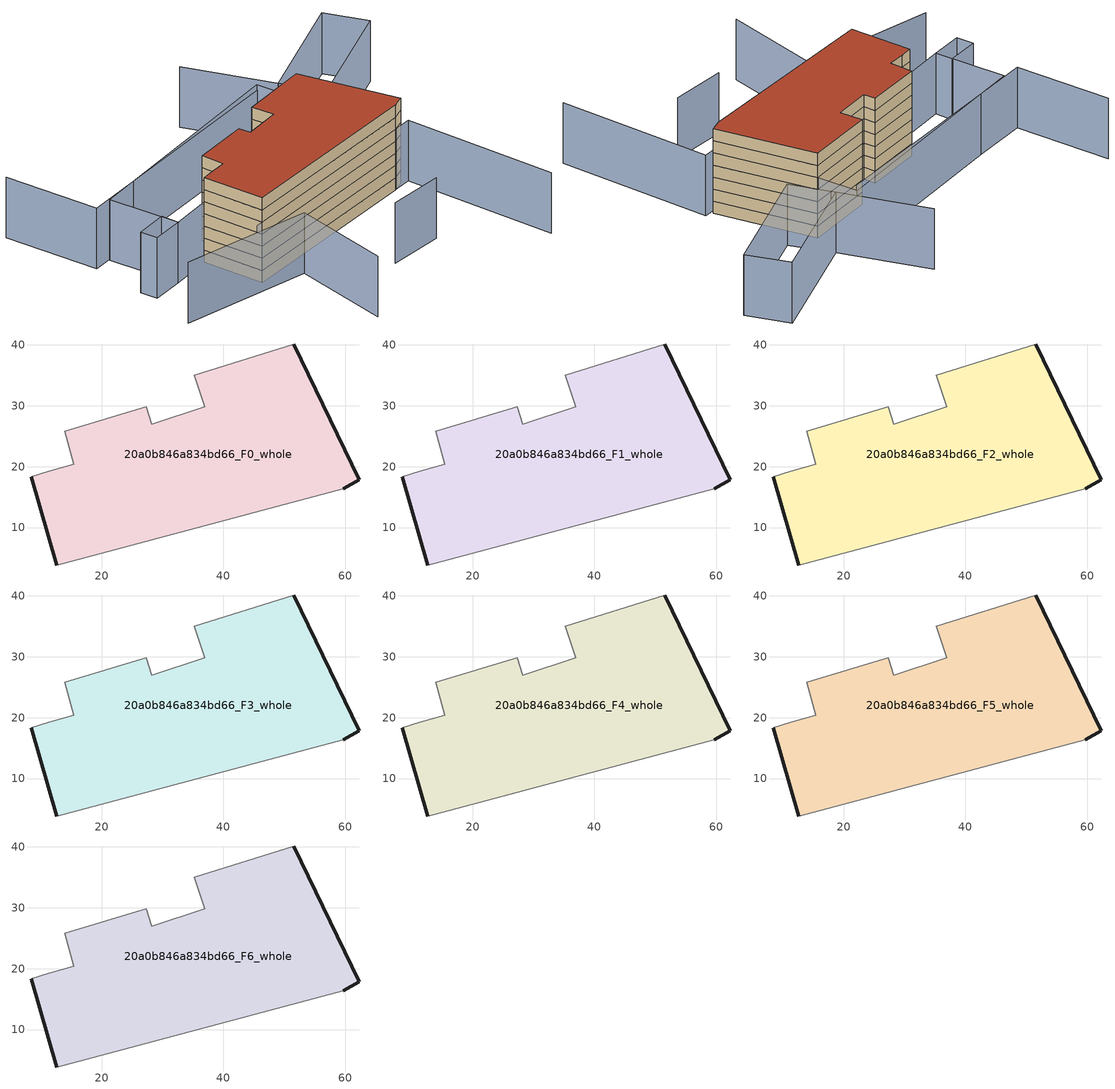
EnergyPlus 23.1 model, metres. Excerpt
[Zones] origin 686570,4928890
20a0b846a834bd66_F0_whole
 floor ground (EU_floor_Construction): 51.59,40.16 62.31,17.86 59.68,16.39 12.65,3.85 8.46,18.38 11.31,19.27 15.39,20.39 13.95,25.82 27.33,29.83 28.26,26.99 36.96,29.84 35.23,35.04 z0
 wall outside (EU_wall_Construction): 8.46,18.38 12.65,3.85 / 59.68,16.39 62.31,17.86 51.59,40.16 z0:3
 wall adiabatic (EU_wall_Construction): 12.65,3.85 59.68,16.39 / 51.59,40.16 35.23,35.04 36.96,29.84 28.26,26.99 27.33,29.83 13.95,25.82 15.39,20.39 11.31,19.27 8.46,18.38 z0:3
20a0b846a834bd66_F1_whole
 floor to 20a0b846a834bd66_F0_whole (EU_floor_Construction): 51.59,40.16 62.31,17.86 59.68,16.39 12.65,3.85 8.46,18.38 11.31,19.27 15.39,20.39 13.95,25.82 27.33,29.83 28.26,26.99 36.96,29.84 35.23,35.04 z3
 wall outside (EU_wall_Construction): 8.46,18.38 12.65,3.85 / 59.68,16.39 62.31,17.86 51.59,40.16 z3:6
 wall adiabatic (EU_wall_Construction): 12.65,3.85 59.68,16.39 / 51.59,40.16 35.23,35.04 36.96,29.84 28.26,26.99 27.33,29.83 13.95,25.82 15.39,20.39 11.31,19.27 8.46,18.38 z3:6
20a0b846a834bd66_F2_whole
 floor to 20a0b846a834bd66_F1_whole (EU_floor_Construction): 51.59,40.16 62.31,17.86 59.68,16.39 12.65,3.85 8.46,18.38 11.31,19.27 15.39,20.39 13.95,25.82 27.33,29.83 28.26,26.99 36.96,29.84 35.23,35.04 z6
 wall outside (EU_wall_Construction): 8.46,18.38 12.65,3.85 / 59.68,16.39 62.31,17.86 51.59,40.16 z6:9
 wall adiabatic (EU_wall_Construction): 12.65,3.85 59.68,16.39 / 51.59,40.16 35.23,35.04 36.96,29.84 28.26,26.99 27.33,29.83 13.95,25.82 15.39,20.39 11.31,19.27 8.46,18.38 z6:9
20a0b846a834bd66_F3_whole
 floor to 20a0b846a834bd66_F2_whole (EU_floor_Construction): 51.59,40.16 62.31,17.86 59.68,16.39 12.65,3.85 8.46,18.38 11.31,19.27 15.39,20.39 13.95,25.82 27.33,29.83 28.26,26.99 36.96,29.84 35.23,35.04 z9
 wall outside (EU_wall_Construction): 8.46,18.38 12.65,3.85 / 59.68,16.39 62.31,17.86 51.59,40.16 z9:12
 wall adiabatic (EU_wall_Construction): 12.65,3.85 59.68,16.39 / 51.59,40.16 35.23,35.04 36.96,29.84 28.26,26.99 27.33,29.83 13.95,25.82 15.39,20.39 11.31,19.27 8.46,18.38 z9:12
20a0b846a834bd66_F4_whole
 floor to 20a0b846a834bd66_F3_whole (EU_floor_Construction): 51.59,40.16 62.31,17.86 59.68,16.39 12.65,3.85 8.46,18.38 11.31,19.27 15.39,20.39 13.95,25.82 27.33,29.83 28.26,26.99 36.96,29.84 35.23,35.04 z12
 wall outside (EU_wall_Construction): 8.46,18.38 12.65,3.85 / 59.68,16.39 62.31,17.86 51.59,40.16 z12:15
 wall adiabatic (EU_wall_Construction): 12.65,3.85 59.68,16.39 / 51.59,40.16 35.23,35.04 36.96,29.84 28.26,26.99 27.33,29.83 13.95,25.82 15.39,20.39 11.31,19.27 8.46,18.38 z12:15
20a0b846a834bd66_F5_whole
 floor to 20a0b846a834bd66_F4_whole (EU_floor_Construction): 51.59,40.16 62.31,17.86 59.68,16.39 12.65,3.85 8.46,18.38 11.31,19.27 15.39,20.39 13.95,25.82 27.33,29.83 28.26,26.99 36.96,29.84 35.23,35.04 z15
 wall outside (EU_wall_Construction): 8.46,18.38 12.65,3.85 / 59.68,16.39 62.31,17.86 51.59,40.16 z15:18
 wall adiabatic (EU_wall_Construction): 12.65,3.85 59.68,16.39 / 51.59,40.16 35.23,35.04 36.96,29.84 28.26,26.99 27.33,29.83 13.95,25.82 15.39,20.39 11.31,19.27 8.46,18.38 z15:18
20a0b846a834bd66_F6_whole
 floor to 20a0b846a834bd66_F5_whole (EU_floor_Construction): 51.59,40.16 62.31,17.86 59.68,16.39 12.65,3.85 8.46,18.38 11.31,19.27 15.39,20.39 13.95,25.82 27.33,29.83 28.26,26.99 36.96,29.84 35.23,35.04 z18
 wall outside (EU_wall_Construction): 8.46,18.38 12.65,3.85 / 59.68,16.39 62.31,17.86 51.59,40.16 z18:21
 wall adiabatic (EU_wall_Construction): 12.65,3.85 59.68,16.39 / 51.59,40.16 35.23,35.04 36.96,29.84 28.26,26.99 27.33,29.83 13.95,25.82 15.39,20.39 11.31,19.27 8.46,18.38 z18:21
 roof outside (EU_roof_Construction): 59.68,16.39 62.31,17.86 51.59,40.16 35.23,35.04 36.96,29.84 28.26,26.99 27.33,29.83 13.95,25.82 15.39,20.39 11.31,19.27 8.46,18.38 12.65,3.85 z21
shading: 39.91,-7.83 53.43,-5.13 / -10.45,0.6 22.14,1.35 / 22.14,1.35 22.69,-22.91 / 10.87,3.38 64.12,17.57 / 64.12,17.57 73.83,-18.89 / 47.16,47.93 -11.14,30.77 / -11.14,30.77 -17.77,53.32 / 53.15,46.36 40.64,66.17 / -1.27,15.19 -8.94,12.91 / -8.94,12.91 -10.15,17 / -10.15,17 -2.49,19.28 / -2.49,19.28 -1.27,15.19 / 53.89,33.07 -1.34,15.17 / -1.34,15.17 -6.73,31.8 / -6.73,31.8 48.5,49.71 / 48.5,49.71 53.89,33.07 / 84.6,55.45 58.53,38.22 / 58.53,38.22 52.49,47.37 / 52.49,47.37 78.55,64.6 / 78.55,64.6 84.6,55.45 z0:15
[Building]
EU S2 Campaign: North Axis=0; Terrain=City; Solar Distribution=FullExterior
[Site:Location]
Bologna: Latitude=44.5; Longitude=11.25; Time Zone=1; Elevation=37
[SizingPeriod:WeatherFileDays]
AnnualSizingPeriod: Begin Month=1; Begin Day of Month=1; End Month=12; End Day of Month=31; Day of Week for Start Day=Monday; Use Weather File Daylight Saving Period=No; Use Weather File Rain and Snow Indicators=No
[MATERIAL]
EU_InternalMass_Material: Roughness=MediumRough; Thickness=0.1; Conductivity=1; Density=1800; Specific Heat=900; Thermal Absorptance=0.9; Solar Absorptance=0.7; Visible Absorptance=0.7
[MATERIAL:NOMASS] Roughness=MediumRough; Thermal Absorptance=0.9; Solar Absorptance=0.7; Visible Absorptance=0.7
Name | Thermal Resistance
EU_wall_NoMass | 0.905828
EU_roof_NoMass | 0.37593
EU_floor_NoMass | 0.67114
[CONSTRUCTION]
EU_wall_Construction: EU_wall_NoMass
EU_roof_Construction: EU_roof_NoMass
EU_floor_Construction: EU_floor_NoMass
EU_InternalMass_Construction: EU_InternalMass_Material
[ZONE] Type=1; Multiplier=1; Ceiling Height=autocalculate; Volume=3148.91; Floor Area=autocalculate; Part of Total Floor Area=Yes
20a0b846a834bd66_F0_whole; 20a0b846a834bd66_F1_whole; 20a0b846a834bd66_F2_whole; 20a0b846a834bd66_F3_whole; 20a0b846a834bd66_F4_whole; 20a0b846a834bd66_F5_whole; 20a0b846a834bd66_F6_whole
[INTERNALMASS] Construction=EU_InternalMass_Construction; Surface Area=923.832
Name | Zone or ZoneList
20a0b846a834bd66_F0_whole_EU_InternalMass | 20a0b846a834bd66_F0_whole
20a0b846a834bd66_F1_whole_EU_InternalMass | 20a0b846a834bd66_F1_whole
20a0b846a834bd66_F2_whole_EU_InternalMass | 20a0b846a834bd66_F2_whole
20a0b846a834bd66_F3_whole_EU_InternalMass | 20a0b846a834bd66_F3_whole
20a0b846a834bd66_F4_whole_EU_InternalMass | 20a0b846a834bd66_F4_whole
20a0b846a834bd66_F5_whole_EU_InternalMass | 20a0b846a834bd66_F5_whole
20a0b846a834bd66_F6_whole_EU_InternalMass | 20a0b846a834bd66_F6_whole
[OTHEREQUIPMENT] Fuel Type=Electricity; Design Level Calculation Method=Watts/Area; Power per Zone Floor Area=1; Fraction Latent=0; Fraction Radiant=0; Fraction Lost=0; Carbon Dioxide Generation Rate=0; EndUse Subcategory=EU_Step8_InternalGains
Name | Zone or ZoneList or Space or SpaceList | Schedule
EU_Step8_InternalGain_20a0b846a834bd66_F0_whole_f000 | 20a0b846a834bd66_F0_whole | EU_Step8_GainSchedule_20a0b846a834bd66_F0_whole_f000
EU_Step8_InternalGain_20a0b846a834bd66_F1_whole_f000 | 20a0b846a834bd66_F1_whole | EU_Step8_GainSchedule_20a0b846a834bd66_F1_whole_f000
EU_Step8_InternalGain_20a0b846a834bd66_F2_whole_f000 | 20a0b846a834bd66_F2_whole | EU_Step8_GainSchedule_20a0b846a834bd66_F2_whole_f000
EU_Step8_InternalGain_20a0b846a834bd66_F3_whole_f000 | 20a0b846a834bd66_F3_whole | EU_Step8_GainSchedule_20a0b846a834bd66_F3_whole_f000
EU_Step8_InternalGain_20a0b846a834bd66_F4_whole_f000 | 20a0b846a834bd66_F4_whole | EU_Step8_GainSchedule_20a0b846a834bd66_F4_whole_f000
EU_Step8_InternalGain_20a0b846a834bd66_F5_whole_f000 | 20a0b846a834bd66_F5_whole | EU_Step8_GainSchedule_20a0b846a834bd66_F5_whole_f000
EU_Step8_InternalGain_20a0b846a834bd66_F6_whole_f000 | 20a0b846a834bd66_F6_whole | EU_Step8_GainSchedule_20a0b846a834bd66_F6_whole_f000
[ZONEVENTILATION:DESIGNFLOWRATE] Schedule=EU_AlwaysOn; Design Flow Rate Calculation Method=AirChanges/Hour; Air Changes per Hour=0.73129; Ventilation Type=Natural; Fan Pressure Rise=0; Fan Total Efficiency=1; Constant Term Coefficient=1; Temperature Term Coefficient=0; Velocity Term Coefficient=0; Velocity Squared Term Coefficient=0; Minimum Indoor Temperature=-100; Maximum Indoor Temperature=100; Delta Temperature=-100; Minimum Outdoor Temperature=-100; Maximum Outdoor Temperature=100; Maximum Wind Speed=40
Name | Zone or ZoneList or Space or SpaceList
EU_ConstantAir_20a0b846a834bd66_F0_whole | 20a0b846a834bd66_F0_whole
EU_ConstantAir_20a0b846a834bd66_F1_whole | 20a0b846a834bd66_F1_whole
EU_ConstantAir_20a0b846a834bd66_F2_whole | 20a0b846a834bd66_F2_whole
EU_ConstantAir_20a0b846a834bd66_F3_whole | 20a0b846a834bd66_F3_whole
EU_ConstantAir_20a0b846a834bd66_F4_whole | 20a0b846a834bd66_F4_whole
EU_ConstantAir_20a0b846a834bd66_F5_whole | 20a0b846a834bd66_F5_whole
EU_ConstantAir_20a0b846a834bd66_F6_whole | 20a0b846a834bd66_F6_whole
[HVACTEMPLATE:THERMOSTAT] Constant Heating Setpoint=20; Constant Cooling Setpoint=50
EU_HeatOnly_20a0b846a834bd66_F0_whole; EU_HeatOnly_20a0b846a834bd66_F1_whole; EU_HeatOnly_20a0b846a834bd66_F2_whole; EU_HeatOnly_20a0b846a834bd66_F3_whole; EU_HeatOnly_20a0b846a834bd66_F4_whole; EU_HeatOnly_20a0b846a834bd66_F5_whole; EU_HeatOnly_20a0b846a834bd66_F6_whole
[HVACTEMPLATE:ZONE:IDEALLOADSAIRSYSTEM] System Availability Schedule=EU_AlwaysOn; Maximum Heating Supply Air Temperature=50; Minimum Cooling Supply Air Temperature=13; Maximum Heating Supply Air Humidity Ratio=0.0156; Minimum Cooling Supply Air Humidity Ratio=0.0077; Heating Limit=NoLimit; Cooling Limit=NoLimit; Heating Availability Schedule=EU_AlwaysOn; Cooling Availability Schedule=EU_CoolingOff; Dehumidification Control Type=ConstantSensibleHeatRatio; Cooling Sensible Heat Ratio=0.7; Dehumidification Setpoint=60; Humidification Control Type=None; Humidification Setpoint=30; Outdoor Air Method=None; Outdoor Air Flow Rate per Person=0.00944; Outdoor Air Flow Rate per Zone Floor Area=0; Outdoor Air Flow Rate per Zone=0; Demand Controlled Ventilation Type=None; Outdoor Air Economizer Type=NoEconomizer; Heat Recovery Type=None; Sensible Heat Recovery Effectiveness=0.7; Latent Heat Recovery Effectiveness=0.65
Name | Template Thermostat
20a0b846a834bd66_F0_whole | EU_HeatOnly_20a0b846a834bd66_F0_whole
20a0b846a834bd66_F1_whole | EU_HeatOnly_20a0b846a834bd66_F1_whole
20a0b846a834bd66_F2_whole | EU_HeatOnly_20a0b846a834bd66_F2_whole
20a0b846a834bd66_F3_whole | EU_HeatOnly_20a0b846a834bd66_F3_whole
20a0b846a834bd66_F4_whole | EU_HeatOnly_20a0b846a834bd66_F4_whole
20a0b846a834bd66_F5_whole | EU_HeatOnly_20a0b846a834bd66_F5_whole
20a0b846a834bd66_F6_whole | EU_HeatOnly_20a0b846a834bd66_F6_whole
[SIZING:ZONE] Zone Cooling Design Supply Air Temperature Input Method=SupplyAirTemperature; Zone Cooling Design Supply Air Temperature=13; Zone Heating Design Supply Air Temperature Input Method=SupplyAirTemperature; Zone Heating Design Supply Air Temperature=50; Zone Cooling Design Supply Air Humidity Ratio=0.008; Zone Heating Design Supply Air Humidity Ratio=0.008; Cooling Design Air Flow Method=DesignDay; Cooling Design Air Flow Rate=0; Cooling Minimum Air Flow per Zone Floor Area=0.000762; Cooling Minimum Air Flow=0; Cooling Minimum Air Flow Fraction=0.2; Heating Design Air Flow Method=DesignDay; Heating Design Air Flow Rate=0; Heating Maximum Air Flow per Zone Floor Area=0.002032; Heating Maximum Air Flow=0.141576; Heating Maximum Air Flow Fraction=0.3; Account for Dedicated Outdoor Air System=No; Dedicated Outdoor Air System Control Strategy=NeutralSupplyAir; Dedicated Outdoor Air Low Setpoint Temperature for Design=autosize; Dedicated Outdoor Air High Setpoint Temperature for Design=autosize; Zone Load Sizing Method=Sensible Load Only No Latent Load; Zone Latent Cooling Design Supply Air Humidity Ratio Input Method=HumidityRatioDifference; Zone Cooling Design Supply Air Humidity Ratio Difference=0.005; Zone Latent Heating Design Supply Air Humidity Ratio Input Method=HumidityRatioDifference; Zone Humidification Design Supply Air Humidity Ratio Difference=0.005
20a0b846a834bd66_F0_whole; 20a0b846a834bd66_F1_whole; 20a0b846a834bd66_F2_whole; 20a0b846a834bd66_F3_whole; 20a0b846a834bd66_F4_whole; 20a0b846a834bd66_F5_whole; 20a0b846a834bd66_F6_whole
[SCHEDULE:CONSTANT]
Name | Hourly Value
EU_AlwaysOn | 1
EU_CoolingOff | 0
[SCHEDULE:FILE] Column Number=1; Rows to Skip at Top=0; Number of Hours of Data=8760; Column Separator=Comma; Interpolate to Timestep=No; Minutes per Item=60; Adjust Schedule for Daylight Savings=Yes
Name | File
EU_Step8_GainSchedule_20a0b846a834bd66_F0_whole_f000 | ../../schedules/20a0b846a834bd66/20a0b846a834bd66_F0_whole_f000_gain.csv
EU_Step8_GainSchedule_20a0b846a834bd66_F1_whole_f000 | ../../schedules/20a0b846a834bd66/20a0b846a834bd66_F1_whole_f000_gain.csv
EU_Step8_GainSchedule_20a0b846a834bd66_F2_whole_f000 | ../../schedules/20a0b846a834bd66/20a0b846a834bd66_F2_whole_f000_gain.csv
EU_Step8_GainSchedule_20a0b846a834bd66_F3_whole_f000 | ../../schedules/20a0b846a834bd66/20a0b846a834bd66_F3_whole_f000_gain.csv
EU_Step8_GainSchedule_20a0b846a834bd66_F4_whole_f000 | ../../schedules/20a0b846a834bd66/20a0b846a834bd66_F4_whole_f000_gain.csv
EU_Step8_GainSchedule_20a0b846a834bd66_F5_whole_f000 | ../../schedules/20a0b846a834bd66/20a0b846a834bd66_F5_whole_f000_gain.csv
EU_Step8_GainSchedule_20a0b846a834bd66_F6_whole_f000 | ../../schedules/20a0b846a834bd66/20a0b846a834bd66_F6_whole_f000_gain.csv
